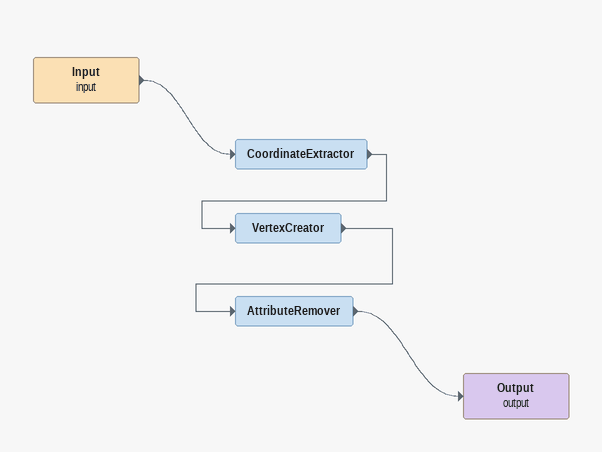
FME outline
Input (input)
    -> CoordinateExtractor
CoordinateExtractor
    -> VertexCreator
VertexCreator
    -> AttributeRemover
AttributeRemover
    -> Output (output)
Output (output)
